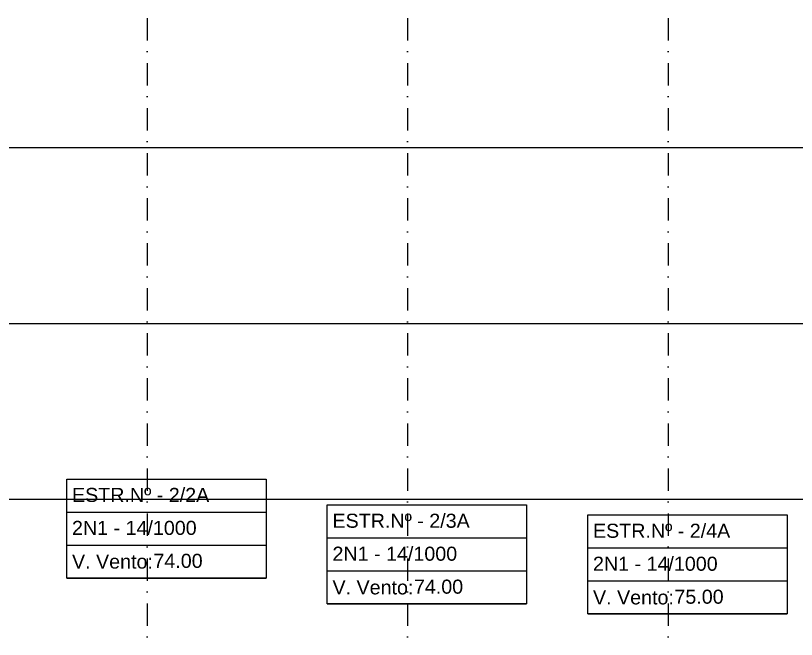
# Model space of a CAD drawing. Header units: metres. Extents: x -121 to 9872, y 3505 to 10721.
# Drawn here: x 2159.4 to 2381.2, y 9760.2 to 9937.5 of the extents above; entities that cross this region are included whole.
import ezdxf
from ezdxf.enums import TextEntityAlignment as Align

# ---------------------------------------------------------------- set-up
doc = ezdxf.new("R2010")
doc.units = ezdxf.units.M
doc.linetypes.add('DASHDOT', pattern=[25.4, 12.7, -6.35, 0, -6.35])
for name, color, linetype in [('Cabeçalho', 7, 'Continuous'), ('Grade', 9, 'Continuous'), ('Ind.Rot', 8, 'DASHDOT')]:
    doc.layers.add(name, color=color, linetype=linetype)
doc.styles.add('Arial', font='arial.ttf')
doc.styles.add('SIMM-PADRÃO_(TXT)', font='arial.ttf', dxfattribs={"height": 2})

# ---------------------------------------------------------------- blocks, each defined once
blk = doc.blocks.new('Bloco P Sup')
at = {"layer": 'Cabeçalho'}
blk.add_lwpolyline([(-11.66, -3.34), (44.97, -3.34), (44.97, -31.45), (-11.66, -31.45)], close=True, dxfattribs=at)
for points in [[(-11.66, -12.71), (44.97, -12.71)], [(-11.66, -22.08), (44.97, -22.08)], [(-11.66, -31.45), (44.97, -31.45)]]:
    blk.add_lwpolyline(points, dxfattribs=at)
at = {"layer": 'Cabeçalho', "style": 'Arial'}
blk.add_text('V. Vento:', height=4, dxfattribs=at).set_placement((-10.16, -26.77), align=Align.MIDDLE_LEFT)
at = {"layer": 'Cabeçalho', "style": 'SIMM-PADRÃO_(TXT)'}
for tag, p in [('ESTRUTURANUM', (-10.16, -11.03)), ('TIPO_ESFORÇO', (-10.16, -20.4)), ('VÃOVENTO', (12.97, -29.77))]:
    blk.add_attdef(tag, text='', height=4, dxfattribs=at).set_placement(p, align=Align.BOTTOM_LEFT)

msp = doc.modelspace()

# ---------------------------------------------------------------- linework, layer by layer
at = {"layer": 'Grade'}
for points in [[(0, 9900), (9859.453, 9900)], [(0, 9850), (9859.453, 9850)], [(0, 9800), (9859.453, 9800)]]:
    msp.add_lwpolyline(points, dxfattribs=at)
at = {"layer": 'Ind.Rot', "linetype": 'DASHDOT', "ltscale": 0.5}
for points in [[(2196.764, 10500), (2196.764, 8300)], [(2270.764, 10500), (2270.764, 8300)], [(2344.764, 10500), (2344.764, 8300)]]:
    msp.add_lwpolyline(points, dxfattribs=at)

# ---------------------------------------------------------------- block references
at = {"layer": 'Cabeçalho'}
for p, values in [((2185.606, 9809.081), {'ESTRUTURANUM': 'ESTR.Nº - 2/2A', 'TIPO_ESFORÇO': '2N1 - 14/1000', 'VÃOVENTO': '74.00'}), ((2259.606, 9801.741), {'ESTRUTURANUM': 'ESTR.Nº - 2/3A', 'TIPO_ESFORÇO': '2N1 - 14/1000', 'VÃOVENTO': '74.00'}), ((2333.606, 9798.891), {'ESTRUTURANUM': 'ESTR.Nº - 2/4A', 'TIPO_ESFORÇO': '2N1 - 14/1000', 'VÃOVENTO': '75.00'})]:
    msp.add_blockref('Bloco P Sup', p, dxfattribs=at).add_auto_attribs(values)

doc.saveas('drawing.dxf')
